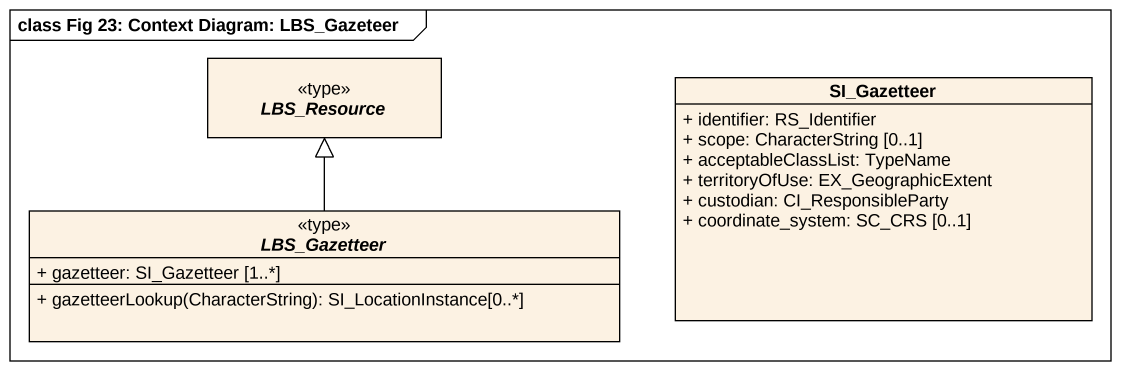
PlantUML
@startuml
mainframe class Fig 23: Context Diagram: LBS_Gazeteer
hide circle
hide empty members
skinparam classAttributeIconSize 0
abstract class LBS_Resource <<type>>
class SI_Gazetteer {
  + identifier: RS_Identifier
  + scope: CharacterString [0..1]
  + acceptableClassList: TypeName
  + territoryOfUse: EX_GeographicExtent
  + custodian: CI_ResponsibleParty
  + coordinate_system: SC_CRS [0..1]
}
abstract class LBS_Gazetteer <<type>> {
  + gazetteer: SI_Gazetteer [1..*]
  + gazetteerLookup(CharacterString): SI_LocationInstance[0..*]
}
LBS_Gazetteer -up-|> LBS_Resource
@enduml
